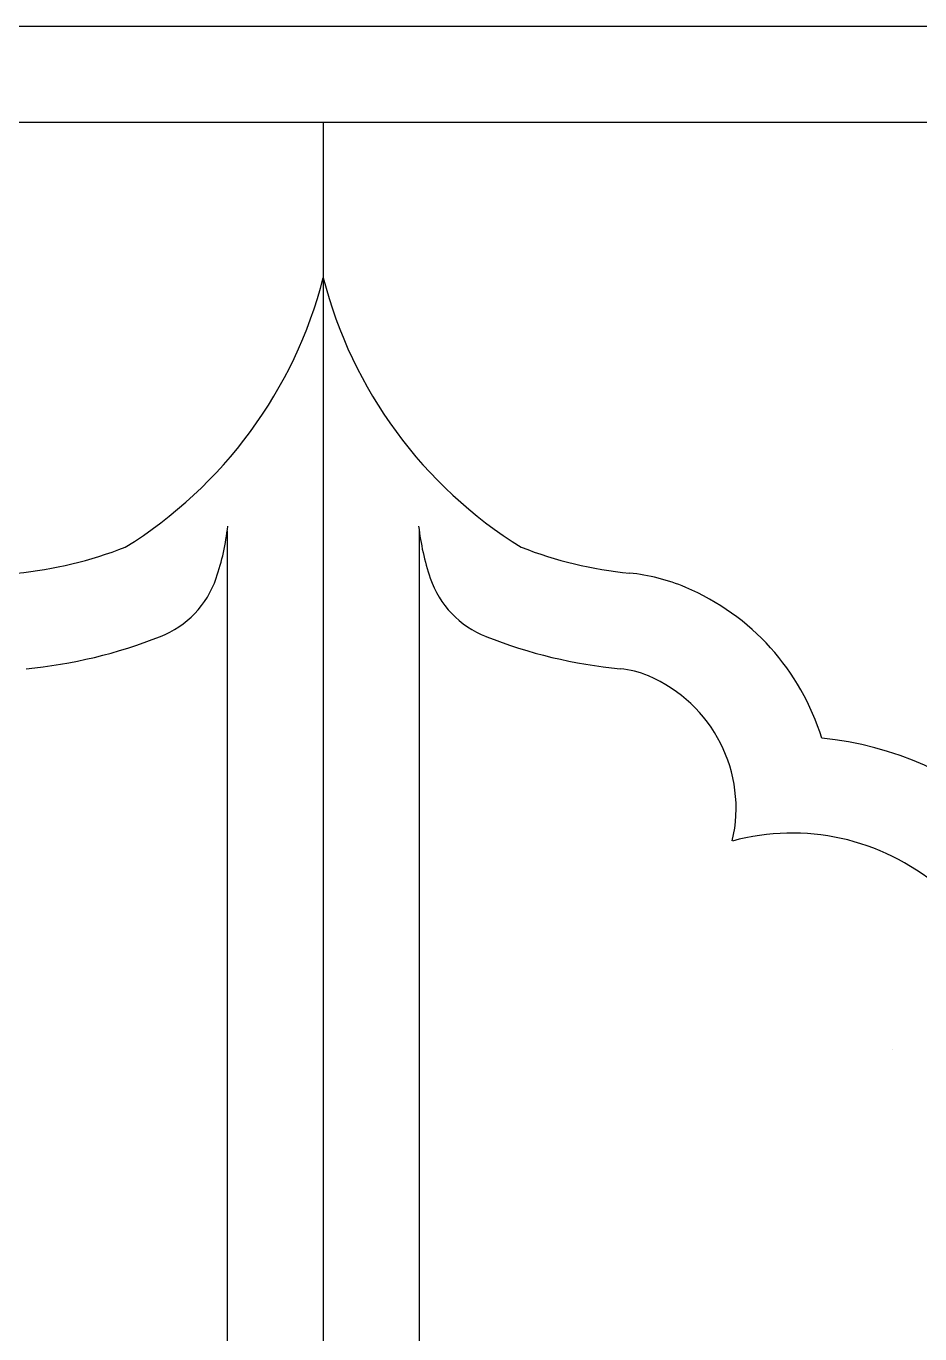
# Model space of a CAD drawing. Header units: millimetres. Extents: x 56222 to 3066687, y -650199 to -121287.
# Drawn here: x 141925.42 to 141934.72, y -185271.6 to -185258 of the extents above; entities that cross this region are included whole.
import ezdxf

# ---------------------------------------------------------------- set-up
doc = ezdxf.new("R2010")
doc.units = ezdxf.units.MM
doc.header["$MEASUREMENT"] = 0
doc.layers.add('$TD_AUDIT_GENERATED_(A0BDF17)', color=32, linetype='Continuous', lineweight=30)
doc.layers.add('FURNITURE', color=32, linetype='Continuous', lineweight=9)

msp = doc.modelspace()

# ---------------------------------------------------------------- linework, layer by layer
at = {"layer": '$TD_AUDIT_GENERATED_(A0BDF17)', "linetype": 'Continuous', "lineweight": 25, "ltscale": 2}
for p, q in [((141928.51, -185258.996, 0.517), (141928.51, -185317.593, 0.517)), ((141927.51, -185263.252, 0.517), (141927.51, -185301.843, 0.517)), ((141929.51, -185263.252, 0.517), (141929.51, -185301.843, 0.517))]:
    msp.add_line(p, q, dxfattribs=at)
for centre, radius, start, end in [((141924, -185259.458, 0.517), 4.656, 301.7345, 345.6259), ((141933.02, -185259.458, 0.517), 4.656, 194.374, 238.2654), ((141924.96, -185262.911, 0.517), 2.573, 341.2187, 353.5646), ((141932.06, -185262.911, 0.517), 2.573, 186.4353, 198.7812), ((141924.916, -185259.521, 0.517), 4.187, 275.5415, 291.4704), ((141932.103, -185259.521, 0.517), 4.187, 248.5295, 264.4584), ((141931.506, -185265.679, 0.517), 2, 67.1333, 84.4584), ((141926.449, -185263.418, 0.517), 1, 291.4704, 341.2187), ((141930.571, -185263.418, 0.517), 1, 198.7812, 248.5295), ((141931.314, -185266.135, 0.517), 2.494, 16.9733, 67.1333), ((141924.916, -185259.521, 0.517), 5.187, 275.5415, 291.4704), ((141932.103, -185259.521, 0.517), 5.187, 248.5295, 264.4584), ((141931.506, -185265.679, 0.517), 1, 67.1333, 84.4584), ((141931.314, -185266.135, 0.517), 1.494, 346.8341, 67.1333), ((141933.39, -185268.763, 0.517), 3.37, 10.1251, 84.7312), ((141933.39, -185268.763, 0.517), 2.37, 354.5992, 105.1906), ((141934.44, -185268.649, 0.517), 0.00175, 49.9122, 111.2821)]:
    msp.add_arc(centre, radius, start, end, dxfattribs=at)
at = {"layer": 'FURNITURE', "lineweight": 30}
for p, q in [((141910.009, -185257.996, 0.517), (141947.011, -185257.996, 0.517)), ((141911.009, -185258.996, 0.517), (141946.011, -185258.996, 0.517))]:
    msp.add_line(p, q, dxfattribs=at)
at = {"layer": 'FURNITURE', "lineweight": 30, "elevation": 0.517}
msp.add_lwpolyline([(141910.009, -185257.996), (141947.011, -185257.996)], dxfattribs=at)

doc.saveas('drawing.dxf')
